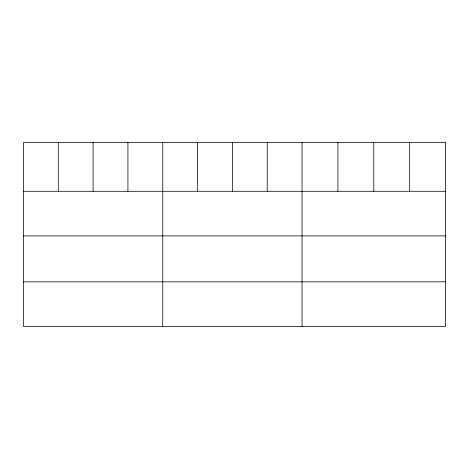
<?xml version="1.0" encoding="UTF-8"?>
<svg xmlns="http://www.w3.org/2000/svg" width="469" height="469" viewBox="0 0 469 469"><rect width="100%" height="100%" fill="white"/><g stroke="black" fill="none" stroke-linecap="round" stroke-linejoin="round"><path stroke-width="0.7" d="M23.45 191.288L445.55 191.288M23.45 235.895L445.55 235.895M23.45 281.851L445.55 281.851M409.671 142.541L409.671 191.288M373.793 142.541L373.793 191.288M337.915 142.541L337.915 191.288M302.036 142.541L302.036 326.459M267.213 142.541L267.213 191.288M232.389 142.541L232.389 191.288M197.566 142.541L197.566 191.288M162.743 142.541L162.743 326.459M127.92 142.541L127.92 191.288M93.097 142.541L93.097 191.288M58.273 142.541L58.273 191.288M445.55 142.541L23.45 142.541L23.45 326.459L445.55 326.459L445.55 142.541"/></g></svg>
